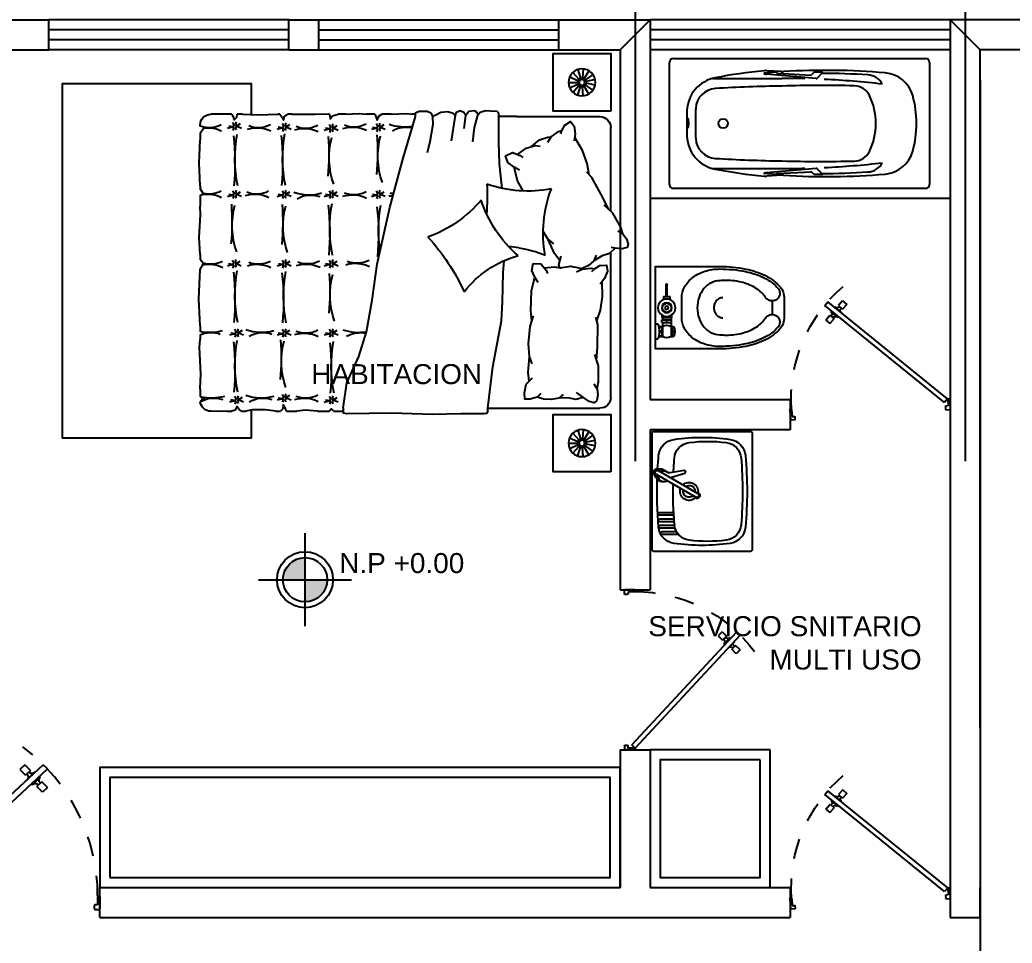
# Model space of a CAD drawing. Header units: inches. Extents: x -370 to 18, y -197 to 199.
# Drawn here: x -311.138 to -306.179, y 109.668 to 114.284 of the extents above; entities that cross this region are included whole.
import ezdxf
from ezdxf.enums import TextEntityAlignment as Align

# ---------------------------------------------------------------- set-up
doc = ezdxf.new("R2010")
doc.units = ezdxf.units.IN
doc.header["$MEASUREMENT"] = 0
doc.header["$PDMODE"] = 34
doc.header["$PDSIZE"] = 0.2
doc.linetypes.add('CENTER2', pattern=[28.575, 19.05, -3.175, 3.175, -3.175])
doc.linetypes.add('RAYITAS', pattern=[0.375, 0.25, -0.125])
for name, color, linetype in [('artefactos', 1, 'Continuous'), ('aux2', 194, 'Continuous'), ('MUEBLES', 7, 'Continuous'), ('sanitarios', 9, 'Continuous')]:
    doc.layers.add(name, color=color, linetype=linetype)
doc.styles.get("Standard").update_dxf_attribs({"font": 'arial.ttf'})
doc.linetypes.add('ZIGZAG', pattern='A,0.0001,-0.2,[131,ltypeshp.shx,S=0.2,R=0,X=-0.2,Y=0],-0.4,[131,ltypeshp.shx,S=0.2,R=180,X=0.2,Y=0],-0.2', length=0.8001)
doc.dimstyles.new('E100', dxfattribs={"dimtxt": 0.15, "dimasz": 0.15, "dimexe": 0.15, "dimexo": 0.0625, "dimgap": 0.09, "dimtad": 1, "dimzin": 0, "dimdsep": 46, "dimtxsty": 'Standard', "dimblk": 'DOTSMALL', "dimcen": 0.09, "dimdle": 0.15, "dimclrd": 1, "dimclre": 1, "dimclrt": 2, "dimazin": 0, "dimtfac": 1, "dimtofl": 0, "dimtmove": 1, "dimatfit": 1, "dimldrblk": 'OPEN90', "dimfxl": 1, "dimtolj": 1, "dimtzin": 0, "dimarcsym": 0})

# ---------------------------------------------------------------- blocks, each defined once
blk = doc.blocks.new('BC-P3')
at = {"color": 1}
for p, q in [((-0.352, 0), (0.352, 0)), ((-0.375, -1.477), (-0.375, -0.023)), ((0.375, -0.023), (0.375, -1.477)), ((-0.26, -0.2499), (-0.26, -0.65)), ((0.26, -0.2499), (0.26, -0.65)), ((-0.2989, -0.646), (-0.3045, -0.5624)), ((-0.2953, -0.6154), (-0.2892, -0.5454)), ((-0.2892, -0.5454), (-0.2878, -0.546)), ((-0.2596, -0.8467), (-0.2848, -0.5585)), ((0.2596, -0.8467), (0.2848, -0.5585)), ((0.2892, -0.5454), (0.2878, -0.546)), ((0.2953, -0.6154), (0.2892, -0.5454)), ((0.2989, -0.646), (0.3045, -0.5624)), ((-0.2953, -0.6154), (-0.2899, -0.6208)), ((-0.2893, -0.622), (-0.2783, -0.8155)), ((0.2893, -0.622), (0.2783, -0.8155)), ((0.2953, -0.6154), (0.2899, -0.6208)), ((-0.2953, -0.8354), (-0.28, -0.8201)), ((-0.2953, -0.8854), (-0.2953, -0.8354)), ((-0.2953, -0.8854), (-0.2613, -0.8514)), ((0.2953, -0.8854), (0.2613, -0.8514)), ((0.2953, -0.8354), (0.28, -0.8201)), ((0.2953, -0.8854), (0.2953, -0.8354)), ((0.352, -1.5), (-0.352, -1.5))]:
    blk.add_line(p, q, dxfattribs=at)
blk.add_lwpolyline([(-0.0257, -0.1082, 0.338364), (-0.0251, -0.1089, 0.038384), (-0.0177, -0.1104, 0.0164), (-0.0096, -0.111, 0.011665), (0.0018, -0.1113, 0.011665), (0.0131, -0.111, 0.0164), (0.0212, -0.1104, 0.038384), (0.0287, -0.1089, 0.338364), (0.0293, -0.1082, 0.338364), (0.0287, -0.1074, 0.038384), (0.0212, -0.106, 0.0164), (0.0131, -0.1053, 0.011665), (0.0018, -0.1051, 0.011665), (-0.0096, -0.1053, 0.0164), (-0.0177, -0.106, 0.038384), (-0.0251, -0.1074, 0.338364)], format="xyb", close=True, dxfattribs=at)
blk.add_circle((0, -0.31), 0.0275, dxfattribs=at)
for centre, radius, start, end in [((-0.352, -0.023), 0.023, 90, 180), ((0.352, -0.023), 0.023, 0, 90), ((-0.0667, -0.3012), 0.2, 92.1239, 168.9839), ((0, -2.1), 2, 90, 92.1239), ((0, -2.1), 2, 87.8761, 90), ((0.0667, -0.3012), 0.2, 11.0161, 87.8761), ((-0.0815, -0.2718), 0.12, 92.5539, 176.467), ((0, -2.1), 1.95, 90, 92.5539), ((0, -2.1), 1.95, 87.4461, 90), ((0.0815, -0.2718), 0.12, 3.533, 87.4461), ((2.6769, -0.8354), 2.9952, 168.9839, 174.4587), ((7.9619, -0.7684), 8.1788, 176.46704, 179.17039), ((-7.9619, -0.7684), 8.1788, 0.82961, 3.53296), ((-2.6769, -0.8354), 2.9952, 5.5413, 11.0161), ((-0.2047, -0.5558), 0.1, 174.4587, 183.7832), ((-0.2885, -0.5478), 0.002, 12.2804, 69.2529), ((-0.3843, -0.5687), 0.1, 4.1251, 12.2804), ((0.3843, -0.5687), 0.1, 167.7196, 175.8749), ((0.2885, -0.5478), 0.002, 110.7471, 167.7196), ((0.2047, -0.5558), 0.1, 356.2168, 5.5413), ((-0.2913, -0.6222), 0.002, 5, 45.7989), ((0.2913, -0.6222), 0.002, 134.2011, 175), ((3.6679, -0.9028), 3.9744, 176.4609, 184.9418), ((-0.3887, -0.6519), 0.09, 356.4609, 3.7832), ((4.7424, -0.6539), 5.0024, 179.9558, 181.4637), ((8.359, -0.8804), 8.5781, 178.46078, 181.23964), ((-8.359, -0.8804), 8.5781, 358.76036, 1.53922), ((-4.7424, -0.6539), 5.0024, 358.5363, 0.0442), ((-3.6679, -0.9028), 3.9744, 355.0582, 3.5391), ((0.3887, -0.6519), 0.09, 176.2168, 183.5391), ((-0.2843, -0.8159), 0.006, 315, 3.2505), ((-0.2655, -0.8472), 0.006, 315, 5), ((0.2655, -0.8472), 0.006, 175, 225), ((0.2843, -0.8159), 0.006, 176.7495, 225), ((4.3506, -0.8512), 4.6397, 180.3451, 183.6254), ((4.7424, -0.6539), 5.0024, 182.7348, 186.5873), ((-4.7424, -0.6539), 5.0024, 353.4127, 357.2652), ((-4.3506, -0.8512), 4.6397, 356.3746, 359.6549), ((-0.1171, -1.0638), 0.1, 181.2396, 243.8791), ((0.1171, -1.0638), 0.1, 296.1209, 358.7604), ((-0.1799, -1.1395), 0.1, 182.9172, 241.9463), ((0, -0.825), 0.366, 243.8791, 270), ((0, -0.825), 0.366, 270, 296.1209), ((0.1799, -1.1395), 0.1, 298.0537, 357.0828), ((-0.1124, -1.2297), 0.18, 184.9418, 254.479), ((0.1124, -1.2297), 0.18, 285.521, 355.0582), ((0, -0.825), 0.6, 254.479, 270), ((0, -0.825), 0.6, 270, 285.521), ((-0.352, -1.477), 0.023, 180, 270), ((0.352, -1.477), 0.023, 270, 0)]:
    blk.add_arc(centre, radius, start, end, dxfattribs=at)
blk = doc.blocks.new('videt')
at = {"layer": 'artefactos', "color": 1}
blk.add_line((0.0239, 0.2899), (-0.0436, 0.2899), dxfattribs=at)
for points in [[(0.1964, 0.0288, 0.049648), (0.1834, 0.1591, 0.06346), (0.1506, 0.2564, 0.103485), (0.0927, 0.3312, 0.178458), (0.0401, 0.3506), (-0.0599, 0.3506, 0.178458), (-0.1124, 0.3312, 0.103485), (-0.1703, 0.2564, 0.06346), (-0.2031, 0.1591, 0.049648), (-0.2161, 0.0288), (-0.2161, -0.2931), (0.1964, -0.2931)], [(-0.1043, 0.3217, 0.103485), (-0.1591, 0.2509, 0.06346), (-0.1909, 0.1566, 0.049648), (-0.2036, 0.0288, 0.075858), (-0.1922, -0.0463, 0.086069), (-0.1615, -0.106, 0.105985), (-0.1127, -0.1483, 0.126201), (-0.0599, -0.1618), (0.0401, -0.1618, 0.126201), (0.0929, -0.1483, 0.105985), (0.1418, -0.106, 0.086069), (0.1724, -0.0463, 0.075858), (0.1839, 0.0288, 0.049648), (0.1712, 0.1566, 0.06346), (0.1394, 0.2509, 0.103485), (0.0846, 0.3217, 0.097511), (0.0705, 0.3277, 0.09808), (0.0553, 0.3278, 0.098895), (0.0412, 0.322, 0.099479), (0.0304, 0.3114, 0.099479), (0.0246, 0.2974, 0.098895), (0.0247, 0.2822, 0.09808), (0.0305, 0.2682, 0.097511), (0.0414, 0.2574, -0.102445), (0.0867, 0.2111, -0.077884), (0.1156, 0.1456, -0.065096), (0.1267, 0.0607, -0.024284), (0.1251, 0.0288, -0.115331), (0.1153, -0.0135, -0.103946), (0.0856, -0.0512, -0.091071), (0.0428, -0.0754, -0.083675), (-0.0099, -0.0843, -0.083675), (-0.0626, -0.0754, -0.091071), (-0.1053, -0.0512, -0.103946), (-0.135, -0.0135, -0.115331), (-0.1449, 0.0288, -0.024284), (-0.1464, 0.0607, -0.065096), (-0.1353, 0.1456, -0.077884), (-0.1064, 0.2111, -0.102445), (-0.0611, 0.2574, 0.097511), (-0.0503, 0.2682, 0.09808), (-0.0444, 0.2822, 0.098895), (-0.0444, 0.2974, 0.099479), (-0.0502, 0.3114, 0.099479), (-0.0609, 0.322, 0.098895), (-0.075, 0.3278, 0.09808), (-0.0902, 0.3277, 0.097511)]]:
    blk.add_lwpolyline(points, format="xyb", close=True, dxfattribs=at)
blk.add_lwpolyline([(0.0401, 0.0429, -0.111064), (0.0364, 0.0264, -0.102841), (0.0255, 0.0119, -0.093011), (0.0096, 0.0026, -0.087082), (-0.0099, -0.0009, -0.087082), (-0.0293, 0.0026, -0.093011), (-0.0452, 0.0119, -0.102841), (-0.0562, 0.0264, -0.111064), (-0.0599, 0.0429, -0.111064)], format="xyb", dxfattribs=at)
at = {"layer": 'aux2', "color": 1}
for p, q in [((-0.1317, -0.2058), (-0.1317, -0.1966)), ((-0.1255, -0.2058), (-0.1255, -0.1966)), ((-0.1536, -0.2152), (-0.1536, -0.2027)), ((-0.0829, -0.2152), (-0.1536, -0.2152)), ((-0.1505, -0.2058), (-0.1505, -0.2012)), ((-0.1349, -0.209), (-0.1474, -0.209)), ((-0.1099, -0.209), (-0.1224, -0.209)), ((-0.1067, -0.2058), (-0.1067, -0.2012)), ((-0.1036, -0.2152), (-0.1036, -0.2027)), ((-0.0829, -0.2121), (-0.0704, -0.2121)), ((-0.0829, -0.2616), (-0.0829, -0.2121)), ((-0.0829, -0.2369), (-0.0704, -0.2369)), ((-0.0704, -0.2616), (-0.0704, -0.2121)), ((-0.0579, -0.2152), (-0.0704, -0.2152)), ((-0.0459, -0.2121), (-0.0579, -0.2121)), ((-0.0579, -0.2616), (-0.0579, -0.2121)), ((0.0465, -0.2215), (0.0311, -0.2215)), ((0.0465, -0.2523), (0.0465, -0.2215)), ((0.0496, -0.2337), (0.1058, -0.2337)), ((0.0496, -0.24), (0.1058, -0.24)), ((-0.1661, -0.2931), (-0.1661, -0.2806)), ((-0.1661, -0.2931), (-0.0911, -0.2931)), ((-0.0829, -0.2585), (-0.1536, -0.2585)), ((-0.1536, -0.2771), (-0.1536, -0.2585)), ((-0.1505, -0.2765), (-0.1505, -0.2648)), ((-0.1349, -0.2616), (-0.1474, -0.2616)), ((-0.1317, -0.2744), (-0.1317, -0.2648)), ((-0.1255, -0.2744), (-0.1255, -0.2648)), ((-0.1099, -0.2616), (-0.1224, -0.2616)), ((-0.1067, -0.2765), (-0.1067, -0.2648)), ((-0.1036, -0.2771), (-0.1036, -0.2585)), ((-0.0911, -0.2931), (-0.0911, -0.2806)), ((-0.0829, -0.2616), (-0.0704, -0.2616)), ((-0.0579, -0.2585), (-0.0704, -0.2585)), ((-0.0459, -0.2616), (-0.0579, -0.2616)), ((0.0465, -0.2523), (0.0311, -0.2523))]:
    blk.add_line(p, q, dxfattribs=at)
blk.add_lwpolyline([(-0.0349, -0.2369), (-0.0224, -0.2585), (0.0026, -0.2585), (0.0151, -0.2369), (0.0026, -0.2152), (-0.0224, -0.2152)], close=True, dxfattribs=at)
for centre, radius in [((-0.0099, -0.2369), 0.0437), ((-0.0099, -0.2355), 0.025), ((-0.0099, -0.2369), 0.025), ((-0.0099, -0.2369), 0.00855)]:
    blk.add_circle(centre, radius, dxfattribs=at)
for centre, radius, start, end in [((-0.1286, -0.2496), 0.0531, 61.9275, 118.0725), ((-0.1192, -0.2369), 0.0406, 147.7952, 212.2048), ((-0.1474, -0.2058), 0.00312, 180, 270), ((-0.1349, -0.2058), 0.00312, 270, 0), ((-0.1224, -0.2058), 0.00312, 180, 270), ((-0.1099, -0.2058), 0.00312, 270, 0), ((-0.138, -0.2369), 0.0406, 327.7958, 32.2042), ((0.0496, -0.2306), 0.00312, 180, 270), ((0.0496, -0.2431), 0.00312, 90, 180), ((0.1058, -0.2369), 0.00312, 270, 90), ((-0.1286, -0.39), 0.1156, 71.0754, 108.9246), ((-0.1474, -0.2648), 0.00312, 90, 180), ((-0.1349, -0.2648), 0.00312, 0, 90), ((-0.1224, -0.2648), 0.00312, 90, 180), ((-0.1099, -0.2648), 0.00312, 0, 90)]:
    blk.add_arc(centre, radius, start, end, dxfattribs=at)
blk = doc.blocks.new('velador')
at = {"layer": 'artefactos', "color": 2}
blk.add_lwpolyline([(-0.4, 0.4), (-0.4, 0), (0, 0), (0, 0.4), (-0.4, 0.4)], dxfattribs=at)
for radius in [0.0937, 0.0304]:
    blk.add_circle((-0.2, 0.2), radius, dxfattribs=at)
at = {"layer": 'aux2', "color": 2}
for p, q in [((-0.2551, 0.2758), (-0.2179, 0.2246)), ((-0.2195, 0.2917), (-0.2063, 0.2297)), ((-0.1805, 0.2917), (-0.1937, 0.2297)), ((-0.1449, 0.2758), (-0.1821, 0.2246)), ((-0.2932, 0.2098), (-0.2302, 0.2032)), ((-0.2812, 0.2469), (-0.2263, 0.2152)), ((-0.1188, 0.2469), (-0.1737, 0.2152)), ((-0.1068, 0.2098), (-0.1698, 0.2032)), ((-0.2891, 0.171), (-0.2289, 0.1906)), ((-0.2697, 0.1373), (-0.2226, 0.1797)), ((-0.2381, 0.1144), (-0.2124, 0.1722)), ((-0.2, 0.1063), (-0.2, 0.1696)), ((-0.1619, 0.1144), (-0.1876, 0.1722)), ((-0.1303, 0.1373), (-0.1774, 0.1797)), ((-0.1109, 0.171), (-0.1711, 0.1906))]:
    blk.add_line(p, q, dxfattribs=at)
blk.add_circle((-0.2, 0.2), 0.0202, dxfattribs=at)
blk = doc.blocks.new('cama_2pl')
at = {"layer": 'artefactos', "color": 1}
for p, q in [((706.728, 610.2968), (706.7439, 610.2697)), ((706.728, 610.2968), (706.7662, 610.2856)), ((706.7662, 610.2856), (706.8438, 610.2406)), ((705.8202, 610.2295), (706.6253, 610.2295)), ((706.6196, 610.2234), (706.6064, 610.1813)), ((706.6494, 610.2549), (706.6196, 610.2234)), ((706.8438, 610.2406), (706.8884, 610.1923)), ((706.8541, 610.2295), (707.3202, 610.2295)), ((705.7602, 609.5475), (705.7602, 610.1695)), ((706.6064, 610.1813), (706.5796, 610.1361)), ((707.3802, 609.7085), (707.3802, 610.1695)), ((706.5399, 609.9466), (706.5399, 609.9523)), ((706.5399, 609.8598), (706.5399, 609.8643)), ((707.2129, 609.7868), (707.2157, 609.7917)), ((706.6513, 609.72), (706.6586, 609.662)), ((707.3802, 609.7085), (707.3802, 609.6085)), ((706.3513, 609.628), (706.512, 609.6323)), ((706.512, 609.6323), (706.5805, 609.6379)), ((707.3802, 609.6085), (707.3935, 609.6085)), ((705.7432, 609.5475), (705.7602, 609.5475)), ((707.4023, 609.5052), (707.3816, 609.4873)), ((707.3203, 609.4713), (707.2399, 609.4625)), ((707.3816, 609.4873), (707.3203, 609.4713)), ((707.3144, 609.4158), (707.386, 609.4246)), ((707.386, 609.4246), (707.4035, 609.4144)), ((707.4123, 609.3939), (707.4006, 609.3691)), ((707.4035, 609.4144), (707.4123, 609.3939)), ((707.3743, 609.3633), (707.2458, 609.3428)), ((707.4006, 609.3691), (707.3743, 609.3633)), ((707.3371, 609.2407), (707.2395, 609.2242)), ((707.38, 609.239), (707.3371, 609.2407)), ((707.4015, 609.2308), (707.38, 609.239)), ((707.4096, 609.2108), (707.4015, 609.2308)), ((707.2395, 609.2242), (707.1784, 609.2109)), ((707.3802, 609.1445), (707.3935, 609.1445)), ((707.3935, 609.1445), (707.3935, 609.1259)), ((707.3935, 609.0102), (707.3935, 608.9593)), ((707.3935, 608.919), (707.3935, 608.8734)), ((705.7432, 608.6926), (705.7432, 608.7452)), ((705.7602, 608.7433), (705.7432, 608.7433)), ((707.3935, 608.7594), (707.3935, 608.7153)), ((705.7432, 608.6014), (705.7432, 608.668)), ((705.7432, 608.4296), (705.7432, 608.4857)), ((707.3935, 608.4593), (707.3935, 608.4357)), ((705.7432, 608.37), (705.7432, 608.3963)), ((707.3935, 608.3927), (707.3935, 608.3804)), ((705.7432, 608.1788), (705.7432, 608.2034)), ((707.3935, 608.184), (707.3935, 608.1542)), ((705.7432, 608.0982), (705.7432, 608.1262)), ((707.3935, 608.1262), (707.3935, 608.0095)), ((705.8681, 607.9495), (705.8267, 607.9495)), ((706.1673, 607.9495), (706.1419, 607.9495)), ((706.2183, 607.9495), (706.1858, 607.9495)), ((706.6132, 607.9495), (706.5869, 607.9495)), ((706.9435, 607.9495), (706.8835, 607.9495)), ((706.9958, 607.9495), (706.98, 607.9495)), ((707.2888, 607.9495), (707.2502, 607.9495)), ((707.3274, 607.9495), (707.3335, 607.9495))]:
    blk.add_line(p, q, dxfattribs=at)
for points in [[(706.728, 610.2968), (706.7014, 610.317), (706.672, 610.3264), (706.6525, 610.3213), (706.646, 610.2929), (706.6494, 610.2549), (706.6521, 610.2314)], [(705.8672, 610.1535), (705.906, 610.1624), (705.9957, 610.1613), (706.0582, 610.141)], [(706.2455, 610.1524), (706.3055, 610.1735), (706.3813, 610.1847), (706.4649, 610.1827)], [(706.5205, 610.1254), (706.535, 610.1394), (706.5529, 610.1689), (706.555, 610.2061), (706.5219, 610.2107), (706.4813, 610.1951), (706.4499, 610.1714)], [(706.8659, 610.2167), (706.9314, 610.186), (707.0424, 610.1249), (707.0721, 610.096)], [(705.8672, 610.1535), (705.8341, 610.158), (705.8039, 610.1518), (705.7894, 610.1378), (705.7976, 610.1099), (705.8192, 610.0785), (705.8479, 610.0387)], [(705.8672, 610.1535), (705.8944, 610.1376)], [(706.0267, 610.1512), (706.0988, 610.1566), (706.2255, 610.1577), (706.2655, 610.1471)], [(706.517, 610.04), (706.5325, 610.0715), (706.5383, 610.1199), (706.535, 610.1394)], [(706.6097, 610.1481), (706.5796, 610.1361), (706.5527, 610.1055), (706.5336, 610.0663)], [(707.0572, 610.1104), (707.1198, 610.0994), (707.1914, 610.072), (707.2633, 610.0293)], [(705.8192, 610.0785), (705.8087, 610.0363), (705.8179, 609.9932), (705.8167, 609.9406)], [(706.5393, 609.9491), (706.5496, 610.007), (706.5401, 610.0545), (706.5325, 610.0715)], [(707.2837, 609.9521), (707.3031, 609.9572), (707.3332, 609.9741), (707.3533, 610.0056), (707.3267, 610.0258), (707.2837, 610.0321), (707.2447, 610.0268)], [(705.837, 609.9659), (705.8167, 609.9406), (705.8082, 609.9008), (705.8108, 609.8573), (705.8218, 609.8208)], [(706.5394, 609.8601), (706.5461, 609.9194), (706.5393, 609.9491)], [(706.5399, 609.9465), (706.5576, 609.9407), (706.6053, 609.9539)], [(706.5814, 609.9473), (706.6194, 609.918), (706.7009, 609.8809)], [(707.2387, 609.8794), (707.2677, 609.8992), (707.2965, 609.9386), (707.3031, 609.9572)], [(706.6731, 609.9138), (706.7009, 609.8809), (706.7416, 609.8545)], [(707.2136, 609.7892), (707.251, 609.8346), (707.266, 609.8807), (707.2677, 609.8992)], [(705.8424, 609.8417), (705.8218, 609.8208), (705.8109, 609.783), (705.8106, 609.7524), (705.8457, 609.7501), (705.8933, 609.7596), (705.9283, 609.7945)], [(706.4577, 609.8266), (706.4873, 609.8087), (706.5255, 609.7914), (706.5644, 609.7981), (706.5618, 609.8417), (706.5273, 609.8702), (706.5093, 609.8778)], [(707.1701, 609.7116), (707.205, 609.76), (707.22, 609.8109), (707.2158, 609.8372)], [(705.9107, 609.777), (705.9582, 609.7701), (706.0474, 609.7777)], [(706.0072, 609.7927), (706.0474, 609.7777), (706.1177, 609.7732), (706.2134, 609.7812), (706.2735, 609.8001)], [(706.2447, 609.7911), (706.3027, 609.7866), (706.4119, 609.7889), (706.4873, 609.8087)], [(706.967, 609.7426), (707.0241, 609.712), (707.0995, 609.6924)], [(707.0825, 609.7224), (707.0995, 609.6924), (707.1243, 609.6585), (707.1615, 609.6453), (707.1806, 609.6846), (707.1645, 609.7263), (707.1526, 609.7418)], [(705.7602, 609.5475), (705.9909, 609.5757), (706.245, 609.6228), (706.3513, 609.628)], [(706.9813, 609.6268), (707.1182, 609.6121), (707.2381, 609.6085), (707.3802, 609.6085)], [(707.3935, 609.6085), (707.4004, 609.6062), (707.4082, 609.5984), (707.4104, 609.5594), (707.4119, 609.5348)], [(705.7432, 609.5475), (705.7315, 609.5397), (705.7283, 609.525), (705.7299, 609.3975), (705.725, 609.2389), (705.7332, 609.0133), (705.7299, 608.7615), (705.7332, 608.7452), (705.7432, 608.7452)], [(707.4119, 609.5348), (707.4023, 609.5052)], [(707.3893, 609.494), (707.4021, 609.4873), (707.4123, 609.4727), (707.4079, 609.4421), (707.386, 609.4246)], [(707.3855, 609.3658), (707.3982, 609.3547), (707.4065, 609.3249), (707.4032, 609.2869), (707.3883, 609.2588), (707.38, 609.239)], [(707.3935, 609.1445), (707.401, 609.1459), (707.4056, 609.1522), (707.4101, 609.1653), (707.4096, 609.2108)], [(705.7602, 608.7433), (705.9021, 608.7632), (706.0466, 608.8301), (706.1841, 608.8724), (706.3603, 608.9041), (706.5613, 608.9323), (706.875, 609.0027), (707.1499, 609.0767), (707.3227, 609.1295), (707.3802, 609.1445)], [(707.3935, 609.0102), (707.3983, 609.0979), (707.3935, 609.1259)], [(707.3935, 608.919), (707.3755, 608.9278), (707.3597, 608.9331), (707.3842, 608.9436), (707.3935, 608.9593)], [(707.3935, 608.7594), (707.3965, 608.8331), (707.3935, 608.8734)], [(705.7432, 608.6926), (705.756, 608.6796), (705.7432, 608.668)], [(707.3935, 608.4593), (707.3929, 608.5882), (707.3964, 608.6636), (707.3841, 608.6689), (707.3683, 608.6724), (707.3841, 608.6847), (707.3935, 608.7153)], [(705.7432, 608.6014), (705.749, 608.5341), (705.7432, 608.4857)], [(705.7432, 608.4296), (705.7595, 608.4236), (705.7788, 608.4113), (705.756, 608.4078), (705.7432, 608.3963)], [(707.3935, 608.3927), (707.3753, 608.4041), (707.3595, 608.4129), (707.3806, 608.4181), (707.3935, 608.4357)], [(705.7432, 608.37), (705.7507, 608.3131), (705.7507, 608.2377), (705.7432, 608.2034)], [(707.3935, 608.184), (707.3893, 608.2743), (707.3935, 608.3804)], [(705.7432, 608.1788), (705.7525, 608.1658), (705.77, 608.1536), (705.749, 608.1448), (705.7432, 608.1262)], [(707.3935, 608.1262), (707.3736, 608.1341), (707.3613, 608.1393), (707.3771, 608.1534), (707.3935, 608.1542)], [(705.7432, 608.0982), (705.742, 608.0501), (705.7432, 608.0095)], [(705.7973, 607.9514), (705.8096, 607.9613), (705.8132, 607.9712), (705.8174, 607.9598), (705.8267, 607.9495)], [(706.2183, 607.9495), (706.3669, 607.9428), (706.5307, 607.9495), (706.5566, 607.9638), (706.5656, 607.9664), (706.5869, 607.9495)], [(706.9435, 607.9495), (706.9477, 607.9649), (706.9534, 607.9662), (706.98, 607.9495)], [(707.2888, 607.9495), (707.3174, 607.9708), (707.3212, 607.9715), (707.3277, 607.9495)], [(705.8681, 607.9495), (705.951, 607.9533), (706.0984, 607.9463), (706.1419, 607.9495)], [(706.6132, 607.9495), (706.7091, 607.9446), (706.8337, 607.9516), (706.8835, 607.9495)], [(706.9958, 607.9495), (707.1226, 607.9447), (707.2502, 607.9495)]]:
    blk.add_lwpolyline(points, dxfattribs=at)
for centre, radius, start, end in [((705.8202, 610.1695), 0.06, 90, 180), ((707.3202, 610.1695), 0.06, 0, 90), ((706.73, 610.5526), 0.6983, 260.0746, 290.841), ((707.6668, 609.7706), 0.7004, 169.3472, 199.0941), ((706.0898, 609.6369), 0.5677, 8.4232, 23.6724), ((706.0604, 609.8656), 0.5677, 307.5937, 344.5934), ((707.1348, 610.1728), 0.6983, 220.9956, 251.762), ((707.3689, 608.9752), 0.7004, 130.2682, 160.0151), ((706.9348, 608.3855), 1.1581, 86.5284, 94.689), ((705.9276, 608.3614), 1.1581, 47.4494, 65.5579), ((705.8032, 608.0095), 0.06, 180, 263.4836), ((707.3335, 608.0095), 0.06, 270, 0)]:
    blk.add_arc(centre, radius, start, end, dxfattribs=at)
at = {"layer": 'aux2', "color": 1}
for points in [[(706.9271, 608.9491), (706.9373, 608.9465), (706.9498, 608.9509), (706.9627, 608.9714)], [(706.9711, 608.9478), (706.9587, 608.9442), (706.9493, 608.9502), (706.9373, 608.9776)], [(707.3, 608.9491), (707.3103, 608.9465), (707.3227, 608.9509), (707.3356, 608.9714)], [(707.3441, 608.9478), (707.3316, 608.9442), (707.3223, 608.9502), (707.3103, 608.9776)], [(706.9244, 608.9313), (706.9342, 608.9354), (706.9435, 608.9309), (706.9475, 608.9064)], [(706.968, 608.9278), (706.9542, 608.9349), (706.9435, 608.9309), (706.9351, 608.9002)], [(707.2974, 608.9313), (707.3071, 608.9354), (707.3165, 608.9309), (707.3205, 608.9064)], [(707.341, 608.9278), (707.3272, 608.9349), (707.3165, 608.9309), (707.308, 608.9002)], [(705.782, 608.6699), (705.7918, 608.6739), (705.8012, 608.6695), (705.8052, 608.645)], [(705.7847, 608.6877), (705.795, 608.685), (705.8074, 608.6895), (705.8203, 608.7099)], [(705.8288, 608.6864), (705.8163, 608.6828), (705.8069, 608.6887), (705.795, 608.7162)], [(706.1549, 608.6699), (706.1647, 608.6739), (706.174, 608.6695), (706.178, 608.645)], [(706.1575, 608.6877), (706.1678, 608.685), (706.1802, 608.6895), (706.1931, 608.7099)], [(706.2016, 608.6864), (706.1891, 608.6828), (706.1798, 608.6887), (706.1678, 608.7162)], [(706.5387, 608.6699), (706.5485, 608.6739), (706.5579, 608.6695), (706.5619, 608.645)], [(706.5414, 608.6877), (706.5516, 608.685), (706.5641, 608.6895), (706.577, 608.7099)], [(706.5855, 608.6864), (706.573, 608.6828), (706.5636, 608.6887), (706.5516, 608.7162)], [(706.9244, 608.6699), (706.9342, 608.6739), (706.9435, 608.6695), (706.9475, 608.645)], [(706.9271, 608.6877), (706.9373, 608.685), (706.9498, 608.6895), (706.9627, 608.7099)], [(706.9711, 608.6864), (706.9587, 608.6828), (706.9493, 608.6887), (706.9373, 608.7162)], [(707.2924, 608.6699), (707.3021, 608.6739), (707.3115, 608.6695), (707.3155, 608.645)], [(707.295, 608.6877), (707.3053, 608.685), (707.3177, 608.6895), (707.3306, 608.7099)], [(707.3391, 608.6864), (707.3266, 608.6828), (707.3173, 608.6887), (707.3053, 608.7162)], [(705.8257, 608.6664), (705.8119, 608.6735), (705.8012, 608.6695), (705.7927, 608.6388)], [(706.1985, 608.6664), (706.1847, 608.6735), (706.174, 608.6695), (706.1655, 608.6388)], [(706.5824, 608.6664), (706.5686, 608.6735), (706.5579, 608.6695), (706.5494, 608.6388)], [(706.968, 608.6664), (706.9542, 608.6735), (706.9435, 608.6695), (706.9351, 608.6388)], [(707.336, 608.6664), (707.3222, 608.6735), (707.3115, 608.6695), (707.303, 608.6388)], [(705.8403, 608.4244), (705.8278, 608.4208), (705.8184, 608.4267), (705.8064, 608.4542)], [(706.2016, 608.4244), (706.1891, 608.4208), (706.1798, 608.4267), (706.1678, 608.4542)], [(706.5855, 608.4257), (706.573, 608.4221), (706.5636, 608.428), (706.5516, 608.4555)], [(706.9711, 608.4244), (706.9587, 608.4208), (706.9493, 608.4267), (706.9373, 608.4542)], [(707.3449, 608.4244), (707.3325, 608.4208), (707.3231, 608.4267), (707.3111, 608.4542)], [(705.7935, 608.4079), (705.8033, 608.4119), (705.8127, 608.4075), (705.8167, 608.383)], [(705.7962, 608.4257), (705.8064, 608.423), (705.8189, 608.4275), (705.8318, 608.4479)], [(705.8371, 608.4044), (705.8233, 608.4115), (705.8127, 608.4075), (705.8042, 608.3768)], [(706.1549, 608.4079), (706.1647, 608.4119), (706.174, 608.4075), (706.178, 608.383)], [(706.1575, 608.4257), (706.1678, 608.423), (706.1802, 608.4275), (706.1931, 608.4479)], [(706.1985, 608.4044), (706.1847, 608.4115), (706.174, 608.4075), (706.1655, 608.3768)], [(706.5387, 608.4092), (706.5485, 608.4132), (706.5579, 608.4088), (706.5619, 608.3843)], [(706.5414, 608.427), (706.5516, 608.4243), (706.5641, 608.4288), (706.577, 608.4492)], [(706.5824, 608.4057), (706.5686, 608.4128), (706.5579, 608.4088), (706.5494, 608.3781)], [(706.9244, 608.4079), (706.9342, 608.4119), (706.9435, 608.4075), (706.9475, 608.383)], [(706.9271, 608.4257), (706.9373, 608.423), (706.9498, 608.4275), (706.9627, 608.4479)], [(706.968, 608.4044), (706.9542, 608.4115), (706.9435, 608.4075), (706.9351, 608.3768)], [(707.2982, 608.4079), (707.308, 608.4119), (707.3173, 608.4075), (707.3213, 608.383)], [(707.3009, 608.4257), (707.3111, 608.423), (707.3236, 608.4275), (707.3365, 608.4479)], [(707.3418, 608.4044), (707.328, 608.4115), (707.3173, 608.4075), (707.3089, 608.3768)], [(705.7857, 608.1617), (705.7959, 608.159), (705.8084, 608.1635), (705.8213, 608.1839)], [(705.8297, 608.1604), (705.8173, 608.1568), (705.8079, 608.1627), (705.7959, 608.1902)], [(706.1575, 608.1617), (706.1678, 608.159), (706.1802, 608.1635), (706.1931, 608.1839)], [(706.2016, 608.1604), (706.1891, 608.1568), (706.1798, 608.1627), (706.1678, 608.1902)], [(706.5855, 608.1482), (706.573, 608.1446), (706.5636, 608.1506), (706.5516, 608.178)], [(706.9711, 608.1492), (706.9587, 608.1457), (706.9493, 608.1516), (706.9373, 608.179)], [(707.3505, 608.1492), (707.338, 608.1457), (707.3287, 608.1516), (707.3167, 608.179)], [(705.783, 608.1439), (705.7928, 608.1479), (705.8021, 608.1435), (705.8061, 608.119)], [(705.8266, 608.1404), (705.8128, 608.1475), (705.8021, 608.1435), (705.7937, 608.1128)], [(706.1549, 608.1439), (706.1647, 608.1479), (706.174, 608.1435), (706.178, 608.119)], [(706.1985, 608.1404), (706.1847, 608.1475), (706.174, 608.1435), (706.1655, 608.1128)], [(706.5387, 608.1317), (706.5485, 608.1357), (706.5579, 608.1313), (706.5619, 608.1068)], [(706.5414, 608.1495), (706.5516, 608.1469), (706.5641, 608.1513), (706.577, 608.1718)], [(706.5824, 608.1282), (706.5686, 608.1353), (706.5579, 608.1313), (706.5494, 608.1006)], [(706.9244, 608.1328), (706.9342, 608.1368), (706.9435, 608.1323), (706.9475, 608.1079)], [(706.9271, 608.1506), (706.9373, 608.1479), (706.9498, 608.1523), (706.9627, 608.1728)], [(706.968, 608.1292), (706.9542, 608.1363), (706.9435, 608.1323), (706.9351, 608.1016)], [(707.3038, 608.1328), (707.3136, 608.1368), (707.3229, 608.1323), (707.3269, 608.1079)], [(707.3064, 608.1506), (707.3167, 608.1479), (707.3291, 608.1523), (707.3421, 608.1728)], [(707.3474, 608.1292), (707.3336, 608.1363), (707.3229, 608.1323), (707.3145, 608.1016)]]:
    blk.add_lwpolyline(points, dxfattribs=at)
for centre, radius, start, end in [((707.1705, 609.0941), 0.1516, 330.0061, 12.9891), ((707.574, 609.0845), 0.2522, 169.5069, 199.7293), ((706.7687, 609.0499), 0.1768, 342.6443, 350.615), ((707.0916, 609.0588), 0.1463, 194.2398, 201.5194), ((706.751, 609.6822), 0.7423, 261.0364, 280.5874), ((707.16, 609.3714), 0.4351, 250.4133, 285.151), ((706.7279, 607.6368), 1.3033, 83.3254, 95.5842), ((707.1819, 607.5197), 1.4151, 86.0351, 95.0058), ((706.0284, 608.8377), 0.1516, 330.0061, 12.3194), ((706.4319, 608.8281), 0.2522, 169.9188, 199.7293), ((706.3886, 608.8114), 0.1768, 342.6443, 26.1603), ((706.7115, 608.8204), 0.1463, 152.7511, 201.5194), ((706.7687, 608.7953), 0.1768, 342.6443, 26.1603), ((707.0916, 608.8043), 0.1463, 152.7511, 201.5194), ((707.1454, 608.7953), 0.1768, 342.6443, 26.1603), ((707.4683, 608.8043), 0.1463, 152.7511, 201.5194), ((705.9942, 609.42), 0.7423, 258.3524, 280.5874), ((705.9712, 607.3746), 1.3033, 83.3254, 95.5842), ((706.3892, 609.1062), 0.4351, 250.4133, 285.151), ((706.7604, 609.4115), 0.7423, 258.3524, 280.5874), ((707.1506, 609.101), 0.4351, 250.4133, 285.151), ((706.4111, 607.2544), 1.4151, 86.0351, 95.0058), ((706.7373, 607.3661), 1.3033, 83.3254, 95.5842), ((707.1965, 608.5547), 0.2522, 163.9853, 199.7293), ((707.1724, 607.2492), 1.4151, 86.0351, 95.0058), ((705.6394, 608.5271), 0.1768, 342.6443, 26.1603), ((705.9623, 608.536), 0.1463, 152.7511, 201.5194), ((706.0001, 608.5271), 0.1768, 342.6443, 26.1603), ((706.323, 608.536), 0.1463, 152.7511, 201.5194), ((706.3845, 608.5371), 0.1768, 342.6443, 26.1603), ((706.7075, 608.5461), 0.1463, 152.7511, 201.5194), ((706.7929, 608.5643), 0.1516, 330.0061, 18.9919), ((707.1381, 608.5271), 0.1768, 342.6443, 26.1603), ((707.461, 608.536), 0.1463, 152.7511, 201.5194), ((706.021, 608.836), 0.4351, 250.4133, 285.151), ((706.0428, 606.9842), 1.4151, 86.0351, 95.0058), ((706.3842, 609.1549), 0.7423, 258.3524, 280.5874), ((706.3612, 607.1094), 1.3033, 83.3254, 95.5842), ((706.7716, 608.8447), 0.4351, 250.4133, 285.151), ((706.7935, 606.993), 1.4151, 86.0351, 95.0058), ((707.1476, 609.1496), 0.7423, 258.3524, 280.5874), ((707.1246, 607.1042), 1.3033, 83.3254, 95.5842), ((705.6649, 608.2984), 0.1516, 330.0061, 18.9919), ((706.0684, 608.2888), 0.2522, 163.9853, 199.7293), ((706.029, 608.2984), 0.1516, 330.0061, 18.9919), ((706.4325, 608.2888), 0.2522, 163.9853, 199.7293), ((706.3832, 608.2646), 0.1768, 342.6443, 26.1603), ((706.7061, 608.2736), 0.1463, 152.7511, 201.5194), ((706.7728, 608.2537), 0.1768, 342.6443, 26.1603), ((707.0958, 608.2627), 0.1463, 152.7511, 201.5194), ((707.1418, 608.2646), 0.1768, 342.6443, 26.1603), ((707.4647, 608.2736), 0.1463, 152.7511, 201.5194), ((706, 608.8849), 0.7423, 258.3524, 280.5874), ((705.977, 606.8395), 1.3033, 83.3254, 95.5842), ((706.3871, 608.8849), 0.7423, 258.3524, 280.5874), ((706.364, 606.8395), 1.3033, 83.3254, 95.5842), ((706.7742, 608.5628), 0.4351, 250.4133, 285.151), ((706.7961, 606.7111), 1.4151, 86.0351, 95.0058), ((707.1452, 608.8849), 0.7423, 258.3524, 280.5874), ((707.1222, 606.8395), 1.3033, 83.3254, 95.5842), ((705.6649, 608.0252), 0.1516, 330.0061, 18.9919), ((706.0684, 608.0155), 0.2522, 163.9853, 194.5806), ((706.4325, 608.0019), 0.2522, 163.9853, 191.9955), ((706.3832, 607.9981), 0.1768, 348.8205, 26.1603), ((706.7061, 608.0071), 0.1463, 152.7511, 196.1313), ((706.7728, 607.991), 0.1768, 351.4985, 26.1603), ((707.1418, 607.991), 0.1768, 353.4506, 26.1603), ((706.029, 608.0115), 0.1516, 335.8404, 18.9919), ((707.0958, 608), 0.1463, 152.7511, 193.3336), ((707.4647, 607.9999), 0.1463, 152.7511, 191.1853)]:
    blk.add_arc(centre, radius, start, end, dxfattribs=at)
at = {"layer": 'artefactos', "color": 1, "xscale": 0.7999999999999545, "yscale": 0.7999999999999545, "zscale": 0.7999999999999545}
for p in [(705.7261, 609.9095), (707.7302, 609.9095)]:
    blk.add_blockref('velador', p, dxfattribs=at)
blk = doc.blocks.new('lavamanos tlimpio')
at = {"layer": 'artefactos'}
for p, q in [((10.65, -10.26), (10.65, -3.47)), ((11.95, -10.39), (11.95, -3.47)), ((13.85, -10.44), (13.85, -3.68)), ((15.15, -10.61), (15.15, -3.68)), ((17.05, -10.69), (17.05, -3.94)), ((18.35, -11.13), (18.35, -3.94)), ((20.25, -11.49), (20.25, -4.83)), ((21.55, -13.01), (21.55, -4.83))]:
    blk.add_line(p, q, dxfattribs=at)
blk.add_lwpolyline([(30, -49.2), (30, -0.8, 0.414214), (29.2, 0), (-29.2, 0, 0.414214), (-30, -0.8), (-30, -49.2, 0.414214), (-29.2, -50), (29.2, -50, 0.414214)], format="xyb", close=True, dxfattribs=at)
for points in [[(-6.29, -2.55, 0.16165), (-7.76, -1.57), (-9.06, -0.79, 0.405288), (-11.23, -2.04), (-11.2, -3.52, 0.262176), (-10.54, -6.18)], [(-9.65, -4.28, 0.344116), (-9.69, -7.67), (-9.51, -8.26, -0.110943), (-9.46, -9.14), (-10.56, -16.01, 0.394589), (-10.1, -16.69), (-9.96, -16.72)], [(-5.35, -7.72, 0.68313), (-7.91, -3.28)], [(-6.85, -9.13, 0.076052), (-7.11, -9.68), (-9.12, -16.34, -0.394589), (-9.83, -16.75), (-9.96, -16.72)]]:
    blk.add_lwpolyline(points, format="xyb", dxfattribs=at)
for points in [[(-10.37, -3.04), (1.13, -22.95)], [(-8.63, -2.04), (2.87, -21.95)], [(-10.54, -6.18), (-9.88, -7.38)]]:
    blk.add_lwpolyline(points, dxfattribs=at)
for centre, radius, start, end in [((-17.1, -12.27), 9, 95.138, 171.9569), ((0, -202.5), 200, 93.2141, 95.138), ((-9.5, -2.54), 1.5, 9.298, 247.8045), ((-9.5, -2.54), 1, 30, 210), ((-7.54, -5), 2.75, 152.2794, 192.5302), ((-7.54, -5), 2.75, 351.5788, 108.8589), ((0, -202.5), 200, 84.862, 91.7916), ((11.3, -3.47), 0.65, 0, 180), ((14.5, -3.68), 0.65, 0, 180), ((17.7, -3.94), 0.65, 0, 180), ((17.1, -12.27), 9, 8.0431, 84.862), ((20.9, -4.83), 0.65, 0, 179.9999), ((73, -25), 100, 171.9569, 188.0431), ((-15.99, -19.67), 8.5, 94.7912, 172.9336), ((0, -210.5), 200, 92.7843, 94.7912), ((0, -210.5), 200, 91.7204, 92.1195), ((0, -210.5), 200, 85.2728, 91.0678), ((0, -18.5), 4.5, 316.1452, 110.3438), ((10.15, -10.26), 0.5, 267.0983, 0), ((12.45, -10.39), 0.5, 180, 266.4399), ((13.35, -10.44), 0.5, 266.1822, 0), ((15.65, -10.61), 0.5, 180, 265.5232), ((15.99, -19.67), 8.5, 7.0664, 86.7126), ((16.55, -10.69), 0.5, 266.4637, 0), ((18.85, -11.13), 0.5, 180, 251.5041), ((19.75, -11.49), 0.5, 245.3398, 0), ((22.05, -13.01), 0.5, 180, 227.7171), ((-73, -25), 100, 351.9569, 8.0431), ((50, -27.85), 75, 172.9336, 187.0664), ((0, -18.5), 4.5, 136.0639, 277.5113), ((0, -18.5), 3, 144.5233, 275.4767), ((0, -18.5), 3, 314.5724, 105.4276), ((-50, -27.85), 75, 352.9336, 7.0664), ((2, -22.45), 1.5, 161.8103, 78.1897), ((2, -22.45), 1, 210, 30), ((-17.1, -37.73), 9, 188.0431, 264.862), ((-15.99, -36.03), 8.5, 187.0664, 265.2088), ((15.99, -36.03), 8.5, 274.7912, 352.9336), ((17.1, -37.73), 9, 275.138, 351.9569), ((0, 154.8), 200, 265.2088, 274.7912), ((0, 152.5), 200, 264.862, 275.138)]:
    blk.add_arc(centre, radius, start, end, dxfattribs=at)
blk = doc.blocks.new('*U41')
at = {"layer": 'artefactos', "color": 1}
for p, q in [((0.0113, 0.0338), (0.7171, 0.6895)), ((0.0325, 0.0125), (0.7383, 0.6683)), ((0.6248, 0.6892), (0.6007, 0.6651)), ((0.6007, 0.6651), (0.6287, 0.6371)), ((0.6248, 0.6892), (0.6528, 0.6612)), ((0.6528, 0.6612), (0.6287, 0.6371)), ((0.675, 0.6532), (0.6367, 0.6149)), ((0.675, 0.6532), (0.6778, 0.6503)), ((0.7383, 0.6683), (0.7171, 0.6895)), ((0.6367, 0.6149), (0.6396, 0.6121)), ((0.7019, 0.6262), (0.6637, 0.588)), ((0.7099, 0.604), (0.6858, 0.5799)), ((0.7019, 0.6262), (0.699, 0.6291)), ((0.7379, 0.5761), (0.7099, 0.604)), ((0.6637, 0.588), (0.6608, 0.5908)), ((0.7138, 0.552), (0.6858, 0.5799)), ((0.7379, 0.5761), (0.7138, 0.552)), ((0, 0.0308), (0, -0.0308)), ((0.0083, 0.0338), (0.003, 0.0338)), ((0.0113, 0.0338), (0.0325, 0.0125)), ((0.0113, 0.0308), (0.0113, -0.0112)), ((0.9887, 0.0308), (0.9887, -0.0112)), ((0.9917, 0.0338), (0.997, 0.0338)), ((1, 0.0308), (1, -0.0308)), ((0.0252, -0.0338), (0.003, -0.0338)), ((0.0113, -0.0112), (0.0252, -0.0112)), ((0.0282, -0.0142), (0.0282, -0.0308)), ((0.9718, -0.0142), (0.9718, -0.0308)), ((0.9887, -0.0112), (0.9748, -0.0112)), ((0.9748, -0.0338), (0.997, -0.0338))]:
    blk.add_line(p, q, dxfattribs=at)
at = {"layer": 'artefactos', "color": 1, "linetype": 'RAYITAS', "ltscale": 0.15}
blk.add_arc((0.0613, 0.0338), 0.9279, 0, 53.3291, dxfattribs=at)
at = {"layer": 'artefactos', "color": 1}
for centre, radius, start, end in [((0.6608, 0.6655), 0.0188, 216.8426, 319.032), ((0.6244, 0.6291), 0.0188, 310.968, 53.1574), ((0.7142, 0.6121), 0.0188, 130.968, 233.1574), ((0.6778, 0.5757), 0.0188, 36.8426, 139.032), ((0.003, 0.0308), 0.003, 90, 180), ((0.0083, 0.0308), 0.003, 0, 90), ((0.9917, 0.0308), 0.003, 90, 180), ((0.997, 0.0308), 0.003, 0, 90), ((0.003, -0.0308), 0.003, 180, 270), ((0.0252, -0.0142), 0.003, 0, 90), ((0.0252, -0.0308), 0.003, 270, 0), ((0.9748, -0.0142), 0.003, 90, 180), ((0.9748, -0.0308), 0.003, 180, 270), ((0.997, -0.0308), 0.003, 270, 0)]:
    blk.add_arc(centre, radius, start, end, dxfattribs=at)
blk = doc.blocks.new('EJE NORTE NUEVO')
at = {"color": 2, "linetype": 'CENTER2'}
blk.add_line((0, 2.5579), (0, -2.5579), dxfattribs=at)
at = {"color": 4}
blk.add_attdef('A', text='', height=0.3581, dxfattribs=at).set_placement((0, 2.9051), align=Align.MIDDLE_CENTER)
blk = doc.blocks.new('_DotSmall')
at = {"color": 0, "linetype": 'ByBlock', "const_width": 0.5}
blk.add_lwpolyline([(-0.0625, 0, 1), (0.0625, 0, 1)], format="xyb", close=True, dxfattribs=at)
blk = doc.blocks.new('*D75')
at = {"color": 1, "lineweight": -2, "transparency": 16777216}
for p, q in [((-311.8138, 114.7734), (-311.8138, 115.5723)), ((-308.0638, 114.3466), (-308.0638, 115.5723)), ((-311.9638, 115.4223), (-307.9138, 115.4223))]:
    blk.add_line(p, q, dxfattribs=at)
at = {"layer": 'DEFPOINTS', "color": 0, "transparency": 16777216}
for p in [(-308.0638, 115.4223), (-311.8138, 114.7109), (-308.0638, 114.2841)]:
    blk.add_point(p, dxfattribs=at)
at = {"color": 1, "lineweight": -2, "transparency": 16777216, "xscale": 0.15, "yscale": 0.15, "zscale": 0.15, "rotation": 180}
blk.add_blockref('_DotSmall', (-311.8138, 115.4223), dxfattribs=at)
at = {"color": 1, "lineweight": -2, "transparency": 16777216, "xscale": 0.15, "yscale": 0.15, "zscale": 0.15}
blk.add_blockref('_DotSmall', (-308.0638, 115.4223), dxfattribs=at)
at = {"color": 2, "transparency": 16777216, "insert": (-309.9388, 115.5889), "char_height": 0.15, "attachment_point": 5}
blk.add_mtext('\\A1;3.75', dxfattribs=at)
blk = doc.blocks.new('_Open90')
at = {"color": 0, "linetype": 'ByBlock', "lineweight": -2}
for p, q in [((-0.5, 0.5), (0, 0)), ((0, 0), (-1, 0)), ((0, 0), (-0.5, -0.5))]:
    blk.add_line(p, q, dxfattribs=at)
blk = doc.blocks.new('*D76')
at = {"color": 1, "lineweight": -2, "transparency": 16777216}
for p, q in [((-308.0638, 114.3466), (-308.0638, 115.572)), ((-306.4138, 114.3466), (-306.4138, 115.572)), ((-308.2138, 115.422), (-306.2638, 115.422))]:
    blk.add_line(p, q, dxfattribs=at)
at = {"layer": 'DEFPOINTS', "color": 0, "transparency": 16777216}
for p in [(-306.4138, 115.422), (-308.0638, 114.2841), (-306.4138, 114.2841)]:
    blk.add_point(p, dxfattribs=at)
at = {"color": 1, "lineweight": -2, "transparency": 16777216, "xscale": 0.15, "yscale": 0.15, "zscale": 0.15, "rotation": 180}
blk.add_blockref('_DotSmall', (-308.0638, 115.422), dxfattribs=at)
at = {"color": 1, "lineweight": -2, "transparency": 16777216, "xscale": 0.15, "yscale": 0.15, "zscale": 0.15}
blk.add_blockref('_DotSmall', (-306.4138, 115.422), dxfattribs=at)
at = {"color": 2, "transparency": 16777216, "insert": (-307.2388, 115.5885), "char_height": 0.15, "attachment_point": 5}
blk.add_mtext('\\A1;1.65', dxfattribs=at)
blk = doc.blocks.new('*D77')
at = {"color": 1, "lineweight": -2, "transparency": 16777216}
for p, q in [((-306.4138, 114.3466), (-306.4138, 115.572)), ((-299.9638, 114.3466), (-299.9638, 115.572)), ((-306.5638, 115.422), (-299.8138, 115.422))]:
    blk.add_line(p, q, dxfattribs=at)
at = {"layer": 'DEFPOINTS', "color": 0, "transparency": 16777216}
for p in [(-299.9638, 115.422), (-306.4138, 114.2841), (-299.9638, 114.2841)]:
    blk.add_point(p, dxfattribs=at)
at = {"color": 1, "lineweight": -2, "transparency": 16777216, "xscale": 0.15, "yscale": 0.15, "zscale": 0.15, "rotation": 180}
blk.add_blockref('_DotSmall', (-306.4138, 115.422), dxfattribs=at)
at = {"color": 1, "lineweight": -2, "transparency": 16777216, "xscale": 0.15, "yscale": 0.15, "zscale": 0.15}
blk.add_blockref('_DotSmall', (-299.9638, 115.422), dxfattribs=at)
at = {"color": 2, "transparency": 16777216, "insert": (-303.1888, 115.5885), "char_height": 0.15, "attachment_point": 5}
blk.add_mtext('\\A1;6.45', dxfattribs=at)
blk = doc.blocks.new('*D78')
at = {"color": 1, "lineweight": -2, "transparency": 16777216}
for p, q in [((-316.8888, 114.3466), (-316.8888, 116.4934)), ((-299.8888, 114.3466), (-299.8888, 116.4934)), ((-317.0388, 116.3434), (-299.7388, 116.3434))]:
    blk.add_line(p, q, dxfattribs=at)
at = {"layer": 'DEFPOINTS', "color": 0, "transparency": 16777216}
for p in [(-299.8888, 116.3434), (-316.8888, 114.2841), (-299.8888, 114.2841)]:
    blk.add_point(p, dxfattribs=at)
at = {"color": 1, "lineweight": -2, "transparency": 16777216, "xscale": 0.15, "yscale": 0.15, "zscale": 0.15, "rotation": 180}
blk.add_blockref('_DotSmall', (-316.8888, 116.3434), dxfattribs=at)
at = {"color": 1, "lineweight": -2, "transparency": 16777216, "xscale": 0.15, "yscale": 0.15, "zscale": 0.15}
blk.add_blockref('_DotSmall', (-299.8888, 116.3434), dxfattribs=at)
at = {"color": 2, "transparency": 16777216, "insert": (-308.3888, 116.51), "char_height": 0.15, "attachment_point": 5}
blk.add_mtext('\\A1;17.00', dxfattribs=at)
blk = doc.blocks.new('A$C01451027')
h = blk.add_hatch(color=256)
h.dxf.hatch_style = 1
h.paths.add_polyline_path([(-0.1106, 0), (0, 0), (0, 0.1106, 0.414214)])
h = blk.add_hatch(color=256)
h.dxf.hatch_style = 1
h.paths.add_polyline_path([(0, 0), (0, -0.1106, 0.414214), (0.1106, 0)])
at = {"color": 2}
for p, q in [((0, -0.2327), (0, 0.2327)), ((-0.2327, 0), (0.2327, 0))]:
    blk.add_line(p, q, dxfattribs=at)
blk.add_circle((0, 0), 0.1398, dxfattribs=at)
at = {"color": 3}
blk.add_circle((0, 0), 0.1106, dxfattribs=at)

msp = doc.modelspace()

# ---------------------------------------------------------------- linework, layer by layer
at = {"color": 4}
for p, q in [((-311.88881, 114.28411), (-310.99394, 114.28411)), ((-310.99394, 114.13411), (-310.99394, 114.28411)), ((-309.79394, 114.28411), (-309.64394, 114.28411)), ((-309.79394, 114.13411), (-309.79394, 114.28411)), ((-309.64394, 114.13411), (-309.64394, 114.28411)), ((-308.44394, 114.13411), (-308.44394, 114.28411)), ((-308.44394, 114.28411), (-307.98881, 114.28411)), ((-307.98881, 114.28411), (-307.98881, 112.38411)), ((-306.01662, 114.28411), (-306.48881, 114.28411)), ((-306.48881, 114.28411), (-306.48881, 109.79571)), ((-311.73881, 114.13411), (-310.99394, 114.13411)), ((-309.79394, 114.13411), (-309.64394, 114.13411)), ((-308.44394, 114.13411), (-308.13881, 114.13411)), ((-308.13881, 114.13411), (-308.13881, 111.43411)), ((-306.01662, 114.13411), (-306.33881, 114.13411)), ((-306.33881, 110.74571), (-306.33881, 114.13411)), ((-306.33881, 113.98411), (-306.33881, 109.79571)), ((-307.28881, 112.38411), (-307.98881, 112.38411)), ((-307.28881, 112.38411), (-307.28881, 112.23411)), ((-307.28881, 112.23411), (-307.98881, 112.23411)), ((-307.98881, 112.23411), (-307.98881, 111.43411)), ((-308.13881, 111.43411), (-307.98881, 111.43411)), ((-308.13881, 110.63411), (-308.13881, 109.94571)), ((-308.13881, 110.63411), (-307.98881, 110.63411)), ((-307.98881, 110.63411), (-307.98881, 109.94571)), ((-310.73881, 109.79571), (-310.73881, 109.94571)), ((-310.73881, 109.94571), (-308.13881, 109.94571)), ((-307.98881, 109.94571), (-307.28881, 109.94571)), ((-307.28881, 109.94571), (-307.28881, 109.79571)), ((-306.33881, 109.79571), (-306.33881, 109.94571)), ((-306.33881, 109.94571), (-306.33881, 109.79571)), ((-310.73881, 109.79571), (-307.28881, 109.79571)), ((-306.48881, 109.79571), (-306.33881, 109.79571))]:
    msp.add_line(p, q, dxfattribs=at)
at = {"color": 1}
for p, q in [((-309.79394, 114.28411), (-310.99394, 114.28411)), ((-309.64394, 114.28411), (-308.44394, 114.28411)), ((-306.48881, 114.28411), (-307.98881, 114.28411)), ((-309.79394, 114.13411), (-310.99394, 114.13411)), ((-309.64394, 114.13411), (-308.44394, 114.13411)), ((-306.48881, 114.13411), (-307.98881, 114.13411))]:
    msp.add_line(p, q, dxfattribs=at)
for p, q in [((-308.13881, 114.13411), (-307.98881, 114.28411)), ((-306.33881, 114.13411), (-306.48881, 114.28411))]:
    msp.add_line(p, q)
at = {"color": 2}
for p, q in [((-309.79394, 114.23411), (-310.99394, 114.23411)), ((-309.64394, 114.23411), (-308.44394, 114.23411)), ((-306.48881, 114.23411), (-307.98881, 114.23411)), ((-309.79394, 114.18411), (-310.99394, 114.18411)), ((-309.64394, 114.18411), (-308.44394, 114.18411)), ((-306.48881, 114.18411), (-307.98881, 114.18411)), ((-307.98881, 113.39291), (-306.48881, 113.39291))]:
    msp.add_line(p, q, dxfattribs=at)
at = {"color": 8}
msp.add_line((-306.33881, 109.79571), (-306.33881, 108.79571), dxfattribs=at)
at = {"color": 1}
for points in [[(-307.38881, 110.63411), (-307.98881, 110.63411), (-307.98881, 109.94571), (-307.38881, 109.94571)], [(-310.73881, 109.94571), (-308.13881, 109.94571), (-308.13881, 110.54571), (-310.73881, 110.54571)], [(-307.43881, 110.58411), (-307.93881, 110.58411), (-307.93881, 109.99571), (-307.43881, 109.99571)], [(-310.68881, 109.99571), (-308.18881, 109.99571), (-308.18881, 110.49571), (-310.68881, 110.49571)]]:
    msp.add_lwpolyline(points, close=True, dxfattribs=at)
at = {"layer": 'MUEBLES', "color": 8, "linetype": 'ZIGZAG', "ltscale": 0.05}
msp.add_lwpolyline([(-309.98107, 113.81028), (-309.98107, 113.96418), (-310.92679, 113.96418), (-310.92679, 112.1951), (-309.98107, 112.1951), (-309.98107, 112.3332)], dxfattribs=at)

# ---------------------------------------------------------------- block references
for name, p in [('EJE NORTE NUEVO', (-308.06381, 114.63592)), ('EJE NORTE NUEVO', (-306.41381, 114.63592)), ('A$C01451027', (-309.71327, 111.48501))]:
    msp.add_blockref(name, p)
at = {"layer": 'artefactos'}
for name, p, xscale, yscale, zscale, rotation in [('BC-P3', (-307.89223, 113.76604), 0.8666666666666671, 0.8666666666666671, 0.8666666666666671, 90.00000000000001), ('*U41', (-306.49064, 112.36316), -0.8000000000000881, 0.8000000000000881, 0.8000000000000881, 3.873838056478807), ('*U41', (-308.09007, 110.63411), -0.8000000000000881, 0.8000000000000881, 0.8000000000000881, 270), ('*U41', (-306.49021, 109.91843), -0.8000000000000881, 0.8000000000000881, 0.8000000000000881, 3.873838056478807)]:
    msp.add_blockref(name, p, dxfattribs=dict(at, xscale=xscale, yscale=yscale, zscale=zscale, rotation=rotation))
msp.add_blockref('*U41', (-311.73881, 109.87071), dxfattribs=at)
at = {"layer": 'MUEBLES', "xscale": -0.9000000000000057, "yscale": 0.9000000000000057, "zscale": 0.9000000000000057, "rotation": 270}
msp.add_blockref('cama_2pl', (-857.39192, -522.8418), dxfattribs=at)
at = {"layer": 'MUEBLES', "xscale": -1, "rotation": 270}
msp.add_blockref('videt', (-307.66883, 112.85462), dxfattribs=at)
at = {"layer": 'sanitarios', "xscale": -0.01000000000203727, "yscale": 0.01000000000021828, "zscale": 0.01, "rotation": 90}
msp.add_blockref('lavamanos tlimpio', (-307.97901, 111.92659), dxfattribs=at)

# ---------------------------------------------------------------- texts
at = {"color": 2, "char_height": 0.1, "attachment_point": 3}
for s, insert in [('HABITACION ', (-308.82836, 112.56281)), ('SERVICIO SNITARIO\\PMULTI USO', (-306.63172, 111.30269))]:
    msp.add_mtext(s, dxfattribs=dict(at, insert=insert))
at = {"layer": 'MUEBLES', "color": 2}
msp.add_text('N.P +0.00', height=0.1, dxfattribs=at).set_placement((-309.54228, 111.51823))

# ---------------------------------------------------------------- dimensions: what is measured, and where the dimension line sits
for base, p1, p2, picture, middle in [((-299.88881, 116.34344), (-316.88881, 114.28411), (-299.88881, 114.28411), '*D78', (-308.38881, 116.51003)), ((-308.06381, 115.42225), (-311.81381, 114.71092), (-308.06381, 114.28411), '*D75', (-309.93881, 115.58889)), ((-306.41381, 115.42196), (-308.06381, 114.28411), (-306.41381, 114.28411), '*D76', (-307.23881, 115.58855)), ((-299.96381, 115.42196), (-306.41381, 114.28411), (-299.96381, 114.28411), '*D77', (-303.18881, 115.58855))]:
    dim = msp.add_linear_dim(base=base, p1=p1, p2=p2, dimstyle='E100')
    dim.commit()
    dim.dimension.update_dxf_attribs({"geometry": picture, "text_midpoint": middle})

doc.saveas('drawing.dxf')
